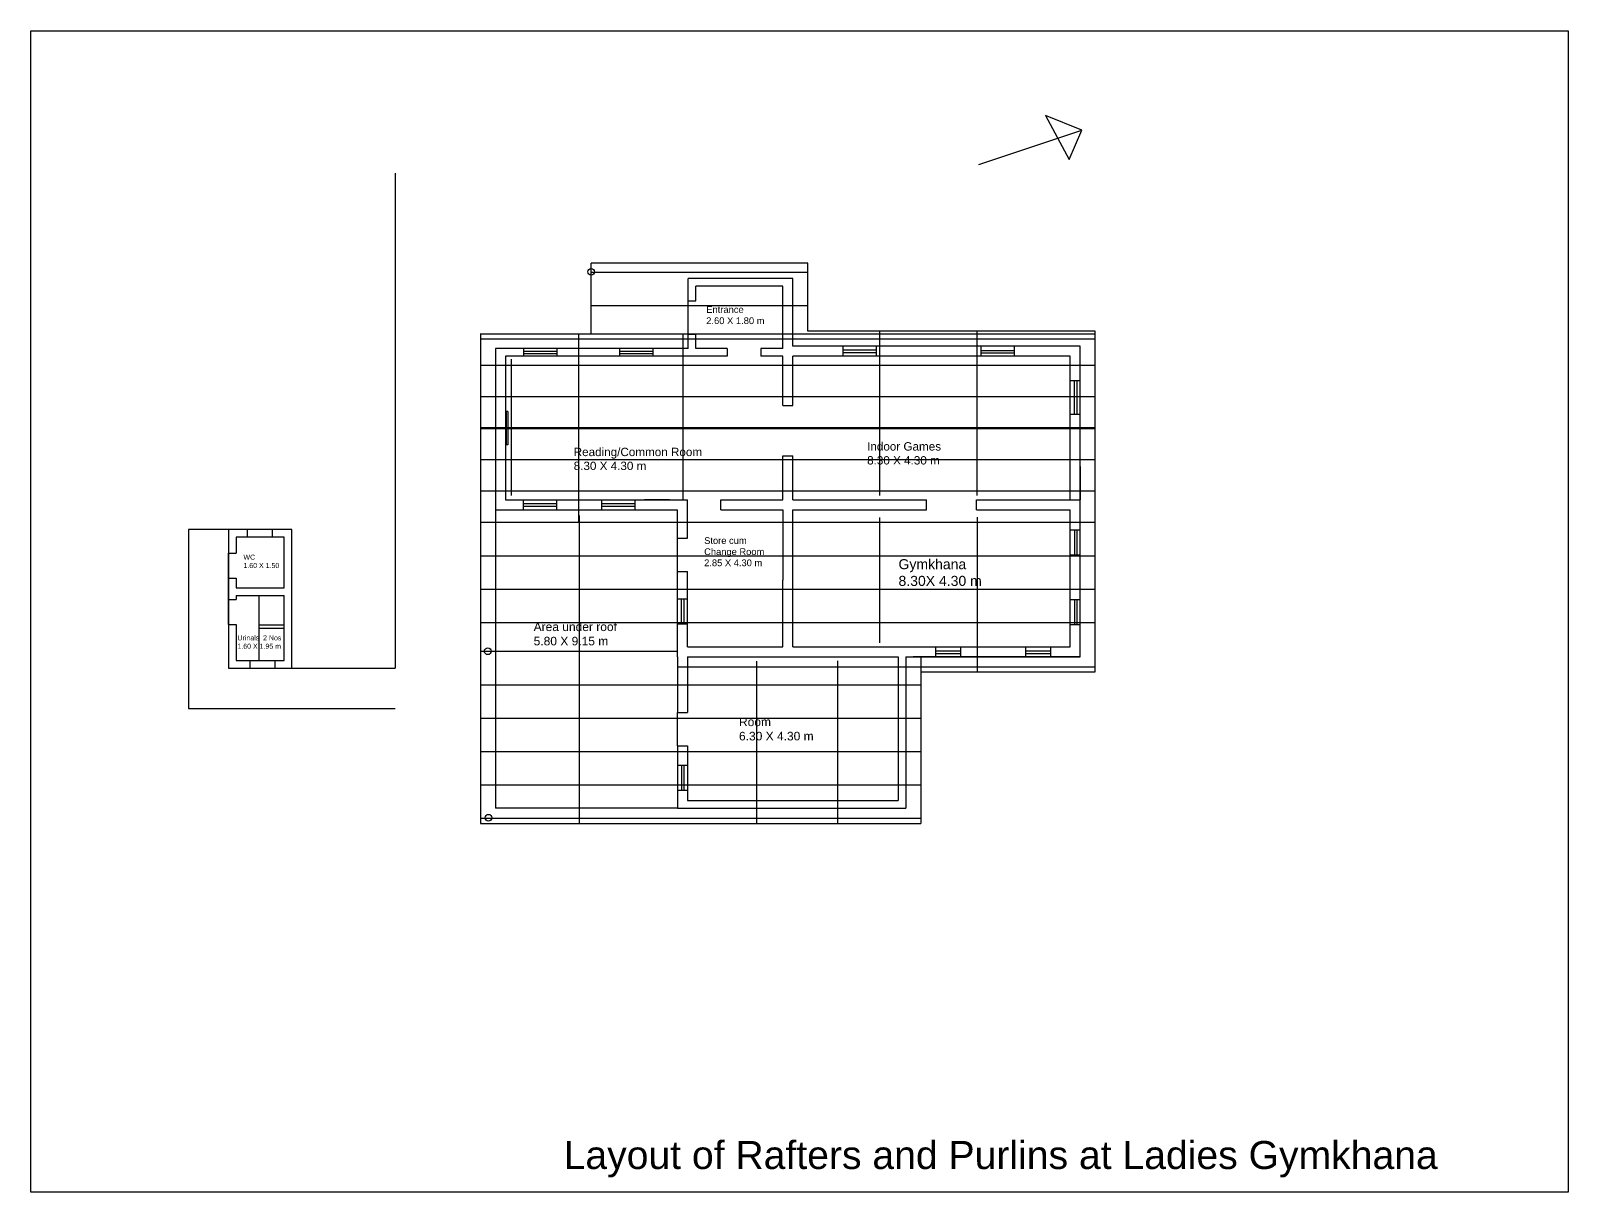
# Model space of a CAD drawing. Header units: inches. Extents: x -10 to 157, y -176 to 42.
# Drawn here: x 110.87 to 156.89, y 7.08 to 41.84 of the extents above; entities that cross this region are included whole.
import ezdxf

# ---------------------------------------------------------------- set-up
doc = ezdxf.new("R2010")
doc.units = ezdxf.units.IN
doc.header["$MEASUREMENT"] = 0
doc.styles.get("Standard").update_dxf_attribs({"font": 'arial.ttf'})

msp = doc.modelspace()

# ---------------------------------------------------------------- linework, layer by layer
for p, q in [((142.327, 38.862), (141.247, 39.309)), ((141.247, 39.309), (141.95, 37.989)), ((139.243, 37.836), (142.327, 38.862)), ((141.95, 37.989), (142.327, 38.862)), ((121.779, 37.578), (121.779, 22.763)), ((134.129, 34.882), (127.643, 34.882)), ((127.643, 32.782), (127.643, 34.882)), ((134.129, 32.852), (134.129, 34.882)), ((130.549, 33.758), (130.549, 34.432)), ((133.679, 34.432), (130.549, 34.432)), ((130.779, 33.758), (130.779, 34.202)), ((133.379, 34.202), (130.779, 34.202)), ((133.379, 32.332), (133.379, 34.202)), ((133.679, 32.402), (133.679, 34.432)), ((130.549, 33.758), (130.779, 33.758)), ((130.549, 32.758), (130.549, 33.758)), ((124.329, 32.782), (124.329, 27.502)), ((124.329, 32.772), (142.729, 32.772)), ((130.549, 32.332), (130.549, 32.758)), ((130.549, 32.758), (130.779, 32.758)), ((130.779, 32.332), (130.779, 32.758)), ((142.729, 32.852), (134.129, 32.852)), ((142.729, 22.652), (142.729, 32.852)), ((124.779, 32.332), (124.779, 27.502)), ((130.549, 32.332), (124.779, 32.332)), ((125.614, 32.332), (125.614, 32.102)), ((125.614, 32.256), (126.614, 32.256)), ((126.614, 32.332), (126.614, 32.102)), ((128.494, 32.332), (128.494, 32.102)), ((128.494, 32.256), (129.494, 32.256)), ((129.494, 32.332), (129.494, 32.102)), ((131.719, 32.332), (130.779, 32.332)), ((131.719, 32.332), (131.719, 32.102)), ((133.379, 32.332), (132.719, 32.332)), ((132.719, 32.332), (132.719, 32.102)), ((142.279, 32.402), (133.679, 32.402)), ((135.177, 32.402), (135.177, 32.102)), ((135.177, 32.29), (136.177, 32.29)), ((135.177, 32.215), (136.177, 32.215)), ((136.177, 32.402), (136.177, 32.102)), ((139.304, 32.402), (139.304, 32.102)), ((139.304, 32.275), (140.304, 32.275)), ((140.304, 32.402), (140.304, 32.102)), ((142.279, 28.802), (142.279, 32.402)), ((142.279, 23.102), (142.279, 32.402)), ((125.079, 32.102), (125.079, 27.802)), ((131.719, 32.102), (125.079, 32.102)), ((125.614, 32.181), (126.614, 32.181)), ((128.494, 32.181), (129.494, 32.181)), ((133.379, 32.102), (132.719, 32.102)), ((133.379, 31.252), (133.379, 32.102)), ((133.679, 31.252), (133.679, 32.102)), ((141.979, 32.102), (133.679, 32.102)), ((139.304, 32.2), (140.304, 32.2)), ((141.979, 27.802), (141.979, 32.102)), ((141.979, 31.371), (142.279, 31.371)), ((142.101, 31.371), (142.101, 30.371)), ((142.176, 31.371), (142.176, 30.371)), ((133.379, 30.623), (133.379, 31.252)), ((133.679, 30.623), (133.679, 31.252)), ((125.104, 30.452), (125.104, 29.452)), ((125.154, 30.452), (125.104, 30.452)), ((125.154, 30.452), (125.154, 29.452)), ((133.379, 30.623), (133.679, 30.623)), ((125.079, 29.952), (125.679, 29.952)), ((141.979, 30.371), (142.279, 30.371)), ((125.154, 29.452), (125.104, 29.452)), ((133.379, 27.802), (133.379, 29.123)), ((133.379, 29.123), (133.679, 29.123)), ((133.679, 27.802), (133.679, 29.123)), ((142.279, 28.802), (142.279, 27.802)), ((125.079, 27.802), (125.679, 27.802)), ((125.605, 27.802), (125.605, 27.502)), ((125.605, 27.691), (126.605, 27.691)), ((125.605, 27.616), (126.605, 27.616)), ((125.679, 27.802), (130.529, 27.802)), ((126.605, 27.802), (126.605, 27.502)), ((127.955, 27.802), (127.955, 27.502)), ((127.955, 27.691), (128.955, 27.691)), ((127.955, 27.616), (128.955, 27.616)), ((128.955, 27.802), (130.529, 27.802)), ((128.955, 27.802), (128.955, 27.502)), ((129.99, 27.802), (129.24, 27.802)), ((130.529, 27.502), (130.529, 27.802)), ((131.529, 27.802), (133.379, 27.802)), ((131.529, 27.502), (131.529, 27.802)), ((133.679, 27.802), (134.479, 27.802)), ((134.479, 27.802), (137.679, 27.802)), ((137.679, 27.502), (137.679, 27.802)), ((139.179, 27.802), (142.279, 27.802)), ((139.179, 27.502), (139.179, 27.802)), ((142.279, 23.102), (142.279, 27.802)), ((124.329, 27.502), (124.329, 18.122)), ((124.779, 27.502), (125.679, 27.502)), ((124.779, 27.502), (130.229, 27.502)), ((124.779, 27.502), (124.779, 18.572)), ((126.679, 27.502), (130.229, 27.502)), ((130.229, 26.658), (130.229, 27.502)), ((130.529, 26.658), (130.529, 27.502)), ((131.529, 27.502), (133.379, 27.502)), ((133.379, 27.502), (133.379, 25.402)), ((133.679, 27.502), (134.479, 27.502)), ((133.679, 23.402), (133.679, 27.502)), ((134.479, 27.502), (137.679, 27.502)), ((139.179, 27.502), (141.979, 27.502)), ((141.979, 23.402), (141.979, 27.502)), ((115.586, 26.913), (115.586, 21.563)), ((116.786, 26.913), (115.586, 26.913)), ((118.686, 26.913), (116.786, 26.913)), ((116.786, 26.913), (116.786, 26.211)), ((116.786, 26.913), (116.786, 22.763)), ((117.348, 26.913), (117.348, 26.683)), ((118.098, 26.913), (118.098, 26.683)), ((118.686, 22.763), (118.686, 26.913)), ((141.979, 26.903), (142.279, 26.903)), ((142.107, 26.903), (142.107, 26.153)), ((142.182, 26.903), (142.182, 26.153)), ((118.456, 26.683), (117.016, 26.683)), ((117.016, 26.683), (117.016, 26.211)), ((118.456, 25.173), (118.456, 26.683)), ((130.229, 26.658), (130.529, 26.658)), ((130.229, 25.658), (130.229, 26.658)), ((116.786, 26.211), (117.016, 26.211)), ((116.786, 24.068), (116.786, 26.211)), ((141.979, 26.153), (142.279, 26.153)), ((116.786, 25.461), (116.786, 24.818)), ((116.786, 25.461), (117.016, 25.461)), ((117.016, 25.461), (117.016, 25.173)), ((130.229, 23.102), (130.229, 25.658)), ((130.229, 25.658), (130.529, 25.658)), ((130.529, 23.402), (130.529, 25.658)), ((133.379, 23.402), (133.379, 25.402)), ((117.016, 25.173), (118.456, 25.173)), ((117.016, 24.943), (117.016, 24.818)), ((117.016, 24.943), (118.456, 24.943)), ((117.706, 22.993), (117.706, 24.943)), ((118.456, 22.993), (118.456, 24.943)), ((116.786, 24.818), (117.016, 24.818)), ((130.229, 24.844), (130.529, 24.844)), ((130.341, 24.844), (130.341, 24.094)), ((130.416, 24.844), (130.416, 24.094)), ((141.979, 24.823), (142.279, 24.823)), ((142.107, 24.823), (142.107, 24.073)), ((142.182, 24.823), (142.182, 24.073)), ((116.786, 24.068), (116.786, 22.763)), ((116.786, 24.068), (117.016, 24.068)), ((117.016, 24.068), (117.016, 22.993)), ((117.706, 24.063), (118.456, 24.063)), ((117.706, 23.963), (118.456, 23.963)), ((130.229, 24.094), (130.529, 24.094)), ((141.979, 24.073), (142.279, 24.073)), ((130.229, 23.102), (130.229, 21.438)), ((130.529, 23.402), (133.379, 23.402)), ((130.529, 23.102), (136.829, 23.102)), ((130.529, 23.102), (130.529, 21.438)), ((133.679, 23.402), (141.979, 23.402)), ((136.829, 23.102), (136.829, 18.802)), ((137.059, 23.102), (142.279, 23.102)), ((137.059, 23.102), (137.059, 18.572)), ((142.279, 23.102), (137.279, 23.102)), ((137.279, 23.102), (142.279, 23.102)), ((137.509, 23.102), (137.509, 18.122)), ((137.952, 23.402), (137.952, 23.102)), ((137.952, 23.282), (138.702, 23.282)), ((137.952, 23.207), (138.702, 23.207)), ((138.702, 23.402), (138.702, 23.102)), ((140.64, 23.402), (140.64, 23.102)), ((140.64, 23.282), (141.39, 23.282)), ((140.64, 23.207), (141.39, 23.207)), ((141.39, 23.402), (141.39, 23.102)), ((116.786, 22.763), (118.686, 22.763)), ((117.016, 22.993), (118.456, 22.993)), ((117.423, 22.993), (117.423, 22.763)), ((118.173, 22.993), (118.173, 22.763)), ((118.686, 22.763), (121.779, 22.763)), ((130.229, 22.802), (142.729, 22.802)), ((137.509, 22.652), (142.729, 22.652)), ((115.586, 21.563), (121.779, 21.563)), ((130.229, 21.438), (130.529, 21.438)), ((130.229, 20.438), (130.229, 21.438)), ((130.229, 20.438), (130.229, 18.572)), ((130.229, 20.438), (130.529, 20.438)), ((130.529, 20.438), (130.529, 18.802)), ((130.229, 19.863), (130.529, 19.863)), ((130.345, 19.863), (130.345, 19.113)), ((130.42, 19.863), (130.42, 19.113)), ((130.229, 19.113), (130.529, 19.113)), ((130.229, 18.572), (124.779, 18.572)), ((130.229, 18.572), (137.059, 18.572)), ((130.529, 18.802), (136.829, 18.802)), ((124.329, 18.122), (137.509, 18.122))]:
    msp.add_line(p, q)
at = {"color": 1}
for p, q in [((127.643, 34.622), (134.129, 34.622)), ((127.643, 33.622), (134.129, 33.622)), ((124.329, 32.622), (142.729, 32.622)), ((124.329, 31.832), (142.729, 31.832)), ((124.329, 30.892), (142.729, 30.892)), ((124.329, 29.012), (142.729, 29.012)), ((124.329, 28.072), (142.729, 28.072)), ((124.329, 27.132), (142.729, 27.132)), ((124.329, 26.132), (142.729, 26.132)), ((124.329, 25.132), (142.729, 25.132)), ((124.329, 24.132), (142.729, 24.132)), ((124.329, 23.272), (130.229, 23.272)), ((124.329, 22.272), (137.509, 22.272)), ((124.329, 21.272), (137.509, 21.272)), ((124.329, 20.272), (137.509, 20.272)), ((124.329, 19.272), (137.509, 19.272)), ((124.329, 18.272), (137.509, 18.272))]:
    msp.add_line(p, q, dxfattribs=at)
at = {"color": 0}
for p, q in [((127.271, 27.132), (127.271, 32.772)), ((130.399, 27.802), (130.399, 32.772)), ((136.277, 32.852), (136.277, 27.931)), ((139.187, 32.852), (139.187, 27.934)), ((125.262, 27.936), (125.262, 32.009)), ((127.288, 27.332), (127.288, 18.122)), ((136.277, 27.275), (136.277, 23.528)), ((139.196, 27.288), (139.196, 22.652)), ((132.594, 22.977), (132.594, 18.122)), ((135.015, 22.984), (135.015, 18.122))]:
    msp.add_line(p, q, dxfattribs=at)
at = {"color": 0, "lineweight": 53}
msp.add_line((124.329, 29.952), (142.729, 29.952), dxfattribs=at)
msp.add_lwpolyline([(110.869, 41.842), (156.89, 41.842), (156.89, 7.081), (110.869, 7.081)], close=True)
for centre in [(127.644, 34.628), (124.547, 23.271), (124.569, 18.29)]:
    msp.add_circle(centre, 0.1)

# ---------------------------------------------------------------- texts
at = {"attachment_point": 1}
for s, width, insert, char_height in [('Entrance\\P2.60 X 1.80 m', 2.02111, (131.087, 33.599), 0.20074), ('Indoor Games\\P8.30 X 4.30 m', 4.59995, (135.904, 29.528), 0.25), ('Reading/Common Room\\P8.30 X 4.30 m', 4.07921, (127.121, 29.362), 0.25), ('Store cum\\PChange Room\\P2.85 X 4.30 m', 2.02111, (131.025, 26.685), 0.2), ('WC\\P1.60 X 1.50', 2.02111, (117.236, 26.163), 0.15), ('Gymkhana\\P8.30X 4.30 m', 2.63789, (136.843, 26.028), 0.3), ('Area under roof\\P5.80 X 9.15 m', 3.0682, (125.922, 24.133), 0.25683), ('Urinals  2 Nos\\P1.60 X 1.95 m', 1.47049, (117.055, 23.748), 0.15), ('Room\\P6.30 X 4.30 m', 3.0682, (132.069, 21.289), 0.25683), ('Layout of Rafters and Purlins at Ladies Gymkhana', 33.4103, (126.82, 8.615), 0.83822)]:
    msp.add_mtext_dynamic_manual_height_columns(s, width=width, gutter_width=1, heights=[0], dxfattribs=dict(at, insert=insert, char_height=char_height))

doc.saveas('drawing.dxf')
